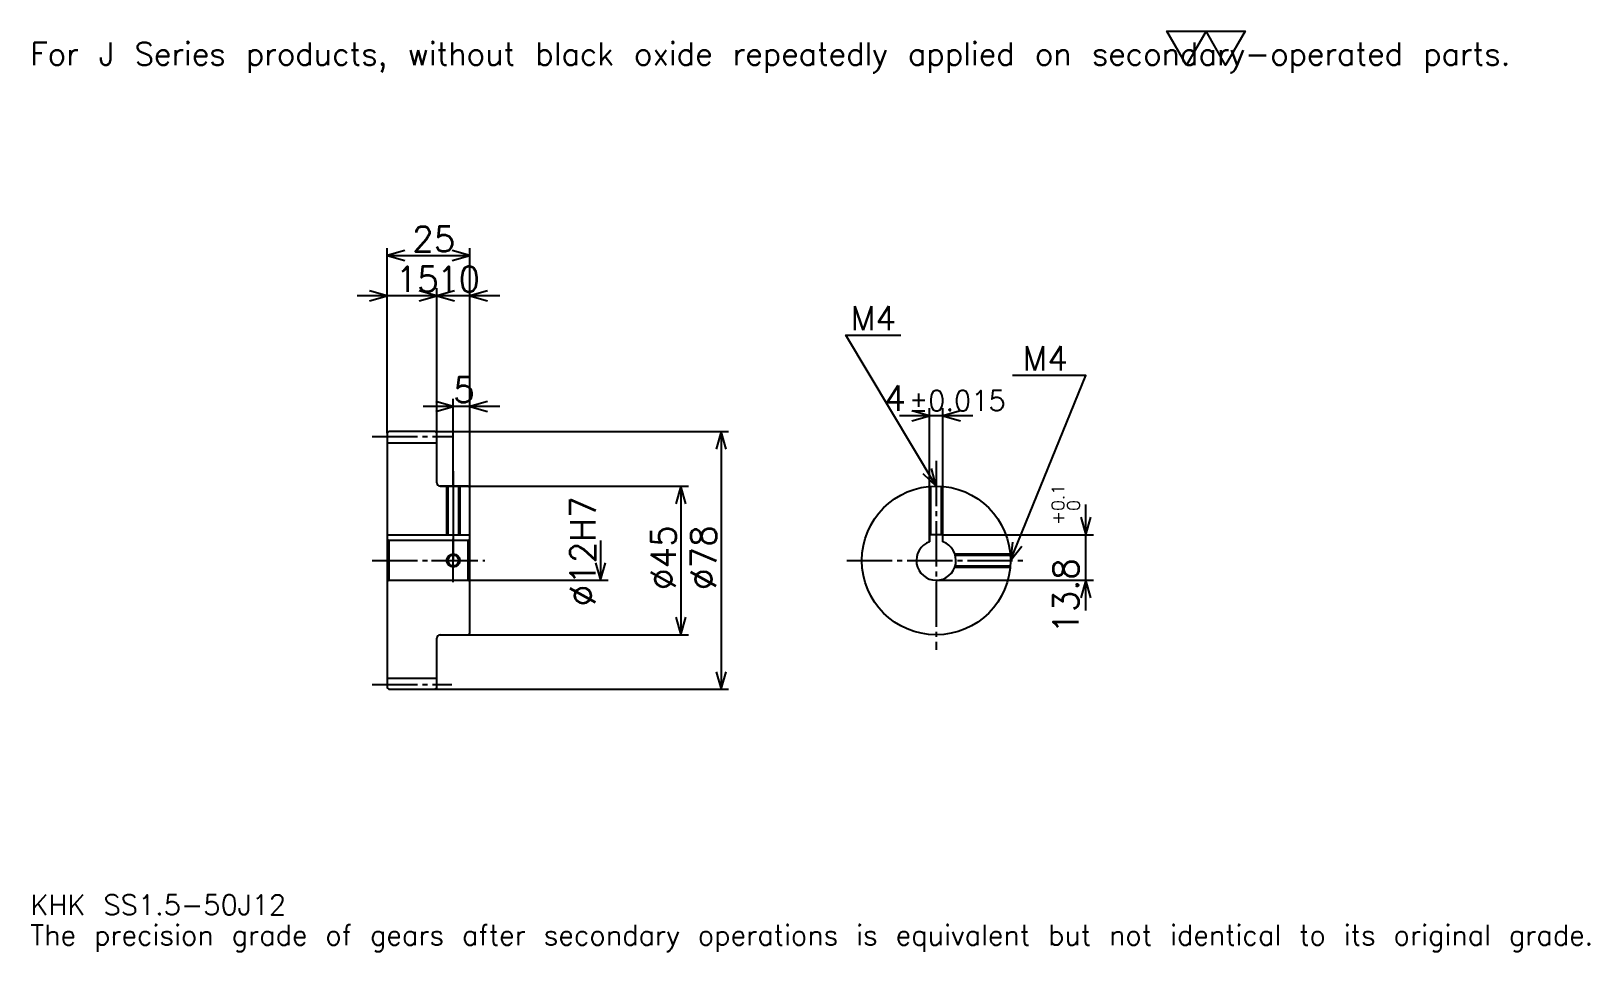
# Model space of a CAD drawing. Extents: x 15 to 487, y 6 to 284.
import ezdxf

# ---------------------------------------------------------------- set-up
doc = ezdxf.new("R2010")
doc.units = 0
doc.linetypes.add('DASHDOT', pattern=[18.260869, 13.695652, -1.521739, 1.521739, -1.521739])
doc.layers.get('0').update_dxf_attribs({"linetype": 'CONTINUOUS'})
doc.layers.add('DASHDOT', color=6, linetype='DASHDOT')
doc.styles.add('KANJI', font='TXT', dxfattribs={"bigfont": 'BIGFONT'})

msp = doc.modelspace()

# ---------------------------------------------------------------- linework, layer by layer
at = {"color": 5}
for p, q in [((123.260864, 163.021744), (123.260864, 218.565216)), ((148.260864, 163.021744), (148.260864, 218.565216)), ((123.260864, 216.282608), (148.260864, 216.282608)), ((147.391296, 204.108704), (114.130432, 204.108704)), ((157.391296, 204.108704), (129.130432, 204.108704)), ((138.260864, 163.021744), (138.260864, 206.391312)), ((157.391296, 170.630432), (134.130432, 170.630432)), ((143.260864, 163.021744), (143.260864, 172.913055)), ((287.456512, 131.821747), (287.456512, 170.108704)), ((291.456512, 131.821747), (291.456512, 170.108704)), ((300.586945, 167.826096), (278.32608, 167.826096)), ((123.260864, 162.521744), (123.260864, 163.021744)), ((137.760864, 163.021744), (148.260864, 163.021744)), ((138.260864, 162.521744), (138.260864, 163.021744)), ((143.260864, 146.521744), (143.260864, 163.021744)), ((143.260864, 146.521744), (143.260864, 163.021744)), ((148.260864, 163.021744), (226.630432, 163.021744)), ((148.260864, 146.021744), (148.260864, 163.021744)), ((224.347824, 163.021744), (224.347824, 85.021744)), ((139.260864, 146.521744), (148.260864, 146.521744)), ((148.260864, 146.521744), (214.456512, 146.521744)), ((212.173904, 146.521744), (212.173904, 101.521744)), ((334.782593, 108.891312), (334.782593, 140.952179)), ((187.82608, 130.021744), (187.82608, 118.021744)), ((291.456512, 131.821747), (337.065186, 131.821747)), ((148.260864, 118.021744), (190.108688, 118.021744)), ((289.456512, 118.021744), (337.065186, 118.021744)), ((139.260864, 101.521744), (148.260864, 101.521744)), ((148.260864, 101.521744), (214.456512, 101.521744)), ((137.760864, 85.021744), (148.260864, 85.021744)), ((148.260864, 85.021744), (226.630432, 85.021744))]:
    msp.add_line(p, q, dxfattribs=at)
at = {"color": 4}
for p, q in [((123.260864, 159.646744), (138.260864, 159.646744)), ((123.260864, 131.821747), (148.260864, 131.821747)), ((123.760864, 130.021744), (123.760864, 118.021744)), ((147.760864, 130.021744), (148.260864, 130.521744)), ((147.760864, 118.021744), (148.260864, 117.521744)), ((123.260864, 88.396744), (138.260864, 88.396744))]:
    msp.add_line(p, q, dxfattribs=at)
at = {"color": 7}
msp.add_lwpolyline([(365.217377, 273.913055), (359.282593, 284.200012), (383.021729, 284.200012), (377.086945, 273.913055), (371.152161, 284.200012), (365.217377, 273.913055)], dxfattribs=at)
at = {"color": 5}
for points in [[(128.586945, 217.804352), (123.260864, 216.282608), (128.586945, 214.760864)], [(142.934784, 214.760864), (148.260864, 216.282608), (142.934784, 217.804352)], [(117.934776, 202.586975), (123.260864, 204.108704), (117.934776, 205.630432)], [(132.934784, 202.586975), (138.260864, 204.108704), (132.934784, 205.630432)], [(143.586945, 205.630432), (138.260864, 204.108704), (143.586945, 202.586975)], [(153.586945, 205.630432), (148.260864, 204.108704), (153.586945, 202.586975)], [(289.456512, 146.521744), (262.065216, 192.17392), (278.804321, 192.17392)], [(311.956512, 124.021744), (334.782593, 180), (312.565247, 180)], [(137.934784, 169.108704), (143.260864, 170.630432), (137.934784, 172.152176)], [(153.586945, 172.152176), (148.260864, 170.630432), (153.586945, 169.108704)], [(282.130432, 166.304352), (287.456512, 167.826096), (282.130432, 169.347839)], [(296.782593, 169.347839), (291.456512, 167.826096), (296.782593, 166.304352)], [(225.869568, 157.695648), (224.347824, 163.021744), (222.82608, 157.695648)], [(285.411377, 150.305893), (289.456512, 146.521744), (288.021149, 151.87175)], [(213.695648, 141.195648), (212.173904, 146.521744), (210.652161, 141.195648)], [(333.260864, 137.147827), (334.782593, 131.821747), (336.304321, 137.147827)], [(312.558472, 129.528152), (311.956512, 124.021744), (315.376648, 128.378983)], [(186.304337, 123.347832), (187.82608, 118.021744), (189.347809, 123.347832)], [(336.304321, 112.695656), (334.782593, 118.021744), (333.260864, 112.695656)], [(210.652161, 106.847832), (212.173904, 101.521744), (213.695648, 106.847832)], [(222.82608, 90.347832), (224.347824, 85.021744), (225.869568, 90.347832)]]:
    msp.add_lwpolyline(points, dxfattribs=at)
at = {"color": 4}
for points in [[(138.260864, 147.521744), (138.260864, 162.521744), (137.760864, 163.021744), (123.760864, 163.021744), (123.260864, 162.521744), (123.260864, 117.521744)], [(139.260864, 101.521744), (147.760864, 101.521744), (148.260864, 102.021744), (148.260864, 146.021744), (147.760864, 146.521744), (139.260864, 146.521744)], [(141.260864, 146.521744), (141.260864, 131.821747)], [(141.640869, 146.521744), (141.640869, 131.821747)], [(144.880859, 146.521744), (144.880859, 131.821747)], [(145.260864, 146.521744), (145.260864, 131.821747)], [(287.456512, 129.678604), (287.456512, 146.432678)], [(287.836517, 131.821747), (287.836517, 146.463348)], [(291.076508, 131.821747), (291.076508, 146.463348)], [(291.456512, 129.678604), (291.456512, 146.432678)], [(123.260864, 117.521744), (123.760864, 118.021744), (147.760864, 118.021744), (147.760864, 130.021744), (123.760864, 130.021744), (123.260864, 130.521744)], [(291.456512, 129.678604), (291.456512, 131.821747), (287.456512, 131.821747), (287.456512, 129.678604)], [(295.113373, 126.021744), (311.867432, 126.021744)], [(295.233673, 125.641747), (311.898132, 125.641747)], [(295.113373, 122.021744), (311.867432, 122.021744)], [(295.233673, 122.401741), (311.898132, 122.401741)], [(123.260864, 117.521744), (123.260864, 85.521744), (123.760864, 85.021744), (137.760864, 85.021744), (138.260864, 85.521744), (138.260864, 100.521744)]]:
    msp.add_lwpolyline(points, dxfattribs=at)
for centre, radius in [((289.456512, 124.021744), 22.5), ((143.260864, 124.021744), 1.62)]:
    msp.add_circle(centre, radius, dxfattribs=at)
at = {"color": 7}
msp.add_circle((143.260864, 124.021744), 2, dxfattribs=at)
at = {"color": 4}
for centre, radius, start, end in [((139.260864, 147.521744), 1, 180, 270), ((289.456512, 124.021744), 6, 109.47122094, 70.52877906), ((139.260864, 100.521744), 1, 90, 180)]:
    msp.add_arc(centre, radius, start, end, dxfattribs=at)
at = {"layer": 'DASHDOT', "color": 7}
for p, q in [((118.695648, 161.521744), (142.82608, 161.521744)), ((289.456512, 154.130432), (289.456512, 96.956528)), ((143.260864, 146.521744), (143.260864, 124.021744)), ((118.695648, 124.021744), (152.82608, 124.021744)), ((262.391296, 124.021744), (316.521729, 124.021744)), ((118.695648, 86.521744), (142.82608, 86.521744))]:
    msp.add_line(p, q, dxfattribs=at)
for points in [[(143.260864, 151.08696), (143.260864, 127.256531)], [(143.260864, 117.456528), (143.260864, 130.58696)], [(136.695648, 124.021744), (149.82608, 124.021744)]]:
    msp.add_lwpolyline(points, dxfattribs=at)

# ---------------------------------------------------------------- texts
at = {"color": 7, "style": 'KANJI'}
for s, height, p in [('For J Series products, without black oxide repeatedly applied on secondary-operated parts.', 6.847826, (15.217391, 273.913055)), ('25', 7.608696, (130.815216, 217.5)), ('15', 7.608696, (125.815208, 205.326096)), ('10', 7.608696, (138.315216, 205.326096)), ('M4', 7.304348, (263.586945, 193.695648)), ('M4', 7.304348, (315.608704, 181.521744)), ('5', 7.608696, (143.28804, 171.847839)), ('4', 7.608696, (273.750671, 169.347839)), ('%%p0.015', 6.086957, (281.282349, 169.347839)), ('KHK SS1.5-50J12', 6.086957, (15.217391, 16.73913)), ('The precision grade of gears after secondary operations is equivalent but not identical to its original grade.', 6.086957, (15.217391, 7.608696))]:
    msp.add_text(s, height=height, dxfattribs=at).set_placement(p)
for s, height, p in [('%%c12H7', 7.608696, (186.304337, 110.135872)), ('0.1', 3.804348, (328.239136, 139.040939)), ('0', 3.804348, (332.956512, 139.040939)), ('+', 3.804348, (328.239136, 134.780075)), ('%%c45', 7.608696, (210.652161, 115.081528)), ('%%c78', 7.608696, (222.82608, 115.081528)), ('13.8', 7.608696, (332.5, 101.846626))]:
    msp.add_text(s, height=height, rotation=90, dxfattribs=at).set_placement(p)

doc.saveas('drawing.dxf')
